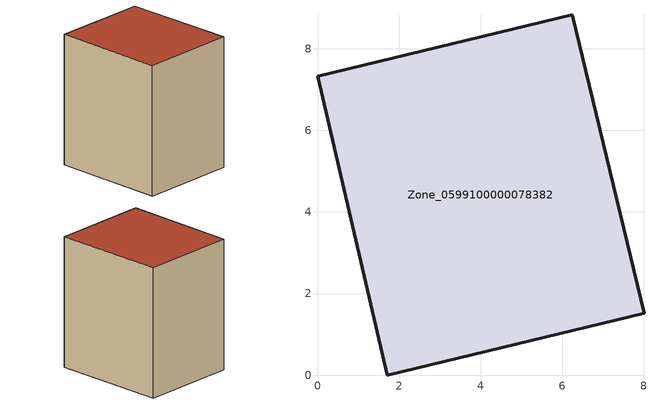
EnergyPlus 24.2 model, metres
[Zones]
Zone_0599100000078382
 floor ground (C_G): 6.24,8.83 8,1.52 1.7,0 0,7.33 z3.42
 wall outside (C_F): 1.7,0 8,1.52 6.24,8.83 0,7.33 1.7,0 z3.42:12.16
 roof outside (C_R): 8,1.52 6.24,8.83 0,7.33 1.7,0 z12.16
[BUILDING]
Pand.0599100000078382: North Axis=0; Terrain=City; Loads Convergence Tolerance Value=0.04; Temperature Convergence Tolerance Value=0.4; Solar Distribution=FullExterior; Maximum Number of Warmup Days=25; Minimum Number of Warmup Days=1
[Site:Location]
Rotterdam.The.Hague.AP_ZH_NLD Design_Conditions: Latitude=51.96; Longitude=4.45; Time Zone=1; Elevation=-4.5
[SITE:GROUNDTEMPERATURE:BUILDINGSURFACE]
18, 18, 18, 18, 18, 18, 18, 18, 18, 18, 18, 18
[MATERIAL] Thermal Absorptance=0.9; Solar Absorptance=0.7; Visible Absorptance=0.7
Name | Roughness | Thickness | Conductivity | Density | Specific Heat
G.TC.1946 | MediumSmooth | 0.15 | 1 | 540 | 1210
F.TC.1946 | Rough | 0.3 | 0.857143 | 1920 | 840
R.TC.1946 | MediumRough | 0.2 | 0.909091 | 1500 | 1000
[CONSTRUCTION]
C_G: G.TC.1946
C_F: F.TC.1946
C_R: R.TC.1946
[ZONE]
Zone_0599100000078382: Type=1; Multiplier=1; Ceiling Height=Autocalculate; Volume=Autocalculate; Floor Area=autocalculate; Part of Total Floor Area=Yes
[ZONEINFILTRATION:DESIGNFLOWRATE]
Infil_Zone_0599100000078382: Zone or ZoneList or Space or SpaceList=Zone_0599100000078382; Schedule=AlwaysOn; Design Flow Rate Calculation Method=Flow/Area; Flow Rate per Floor Area=0.003; Constant Term Coefficient=1; Temperature Term Coefficient=0; Velocity Term Coefficient=0; Velocity Squared Term Coefficient=0
[HVACTEMPLATE:ZONE:IDEALLOADSAIRSYSTEM]
Zone_0599100000078382: Maximum Heating Supply Air Temperature=50; Minimum Cooling Supply Air Temperature=13; Maximum Heating Supply Air Humidity Ratio=0.0156; Minimum Cooling Supply Air Humidity Ratio=0.0077; Heating Limit=NoLimit; Cooling Limit=NoLimit; Dehumidification Control Type=ConstantSensibleHeatRatio; Cooling Sensible Heat Ratio=0.7; Dehumidification Setpoint=60; Humidification Control Type=None; Humidification Setpoint=30; Outdoor Air Method=None; Outdoor Air Flow Rate per Person=0.00944; Outdoor Air Flow Rate per Zone Floor Area=0; Outdoor Air Flow Rate per Zone=0; Demand Controlled Ventilation Type=None; Outdoor Air Economizer Type=NoEconomizer; Heat Recovery Type=None; Sensible Heat Recovery Effectiveness=0.7; Latent Heat Recovery Effectiveness=0.65
[ZONECONTROL:THERMOSTAT]
ThermostatControl_Zone_0599100000078382: Zone or ZoneList=Zone_0599100000078382; Control Type Schedule=DualSetpointControlType; Control 1=Thermostat_Zone_0599100000078382; Temperature Difference Between Cutout And Setpoint=0
[THERMOSTATSETPOINT:DUALSETPOINT]
Thermostat_Zone_0599100000078382: Heating Setpoint Temperature Schedule=HeatingSetpoint_Zone_0599100000078382; Cooling Setpoint Temperature Schedule=CoolingSetpoint_Zone_0599100000078382
[SCHEDULE:COMPACT]
HeatingSetpoint_Zone_0599100000078382: Through: 12/31, For: AllDays, Until: 24:00, 21
CoolingSetpoint_Zone_0599100000078382: Through: 12/31, For: AllDays, Until: 24:00, 24
DualSetpointControlType: Through: 12/31, For: AllDays, Until: 24:00, 4
AlwaysOn: Through: 12/31, For: AllDays, Until: 24:00, 1
